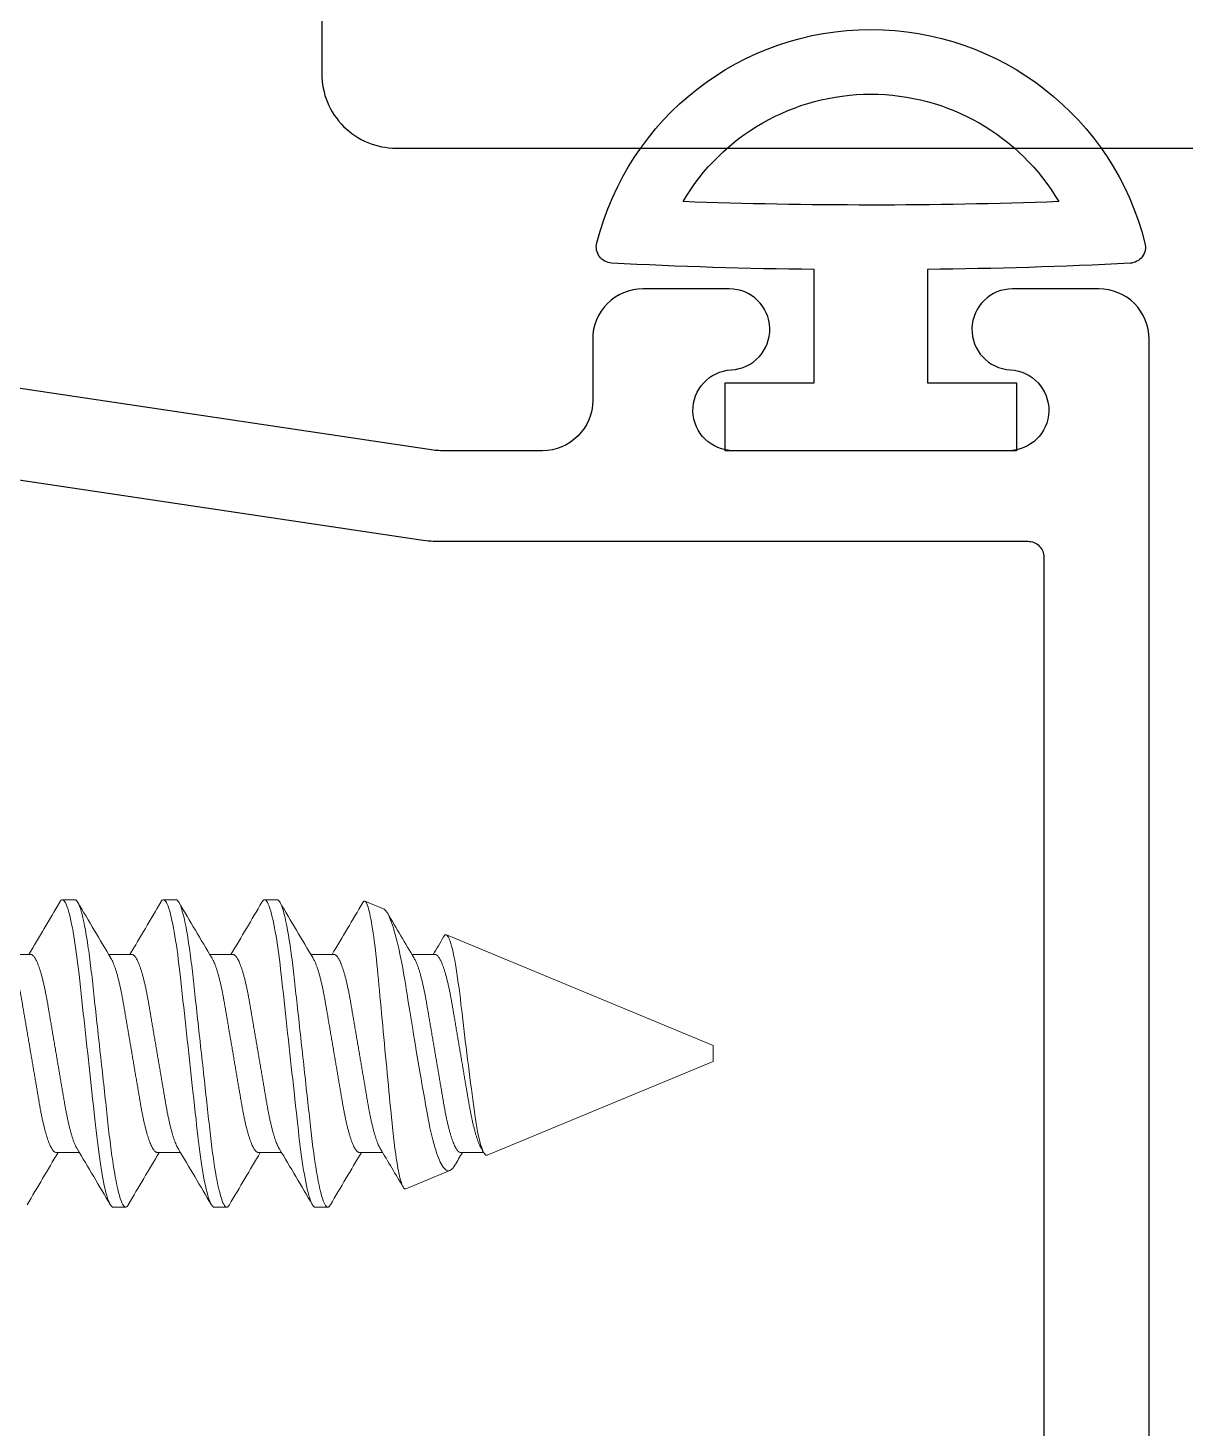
# Model space of a CAD drawing. Extents: x -8 to 56, y -99 to 66.
# Drawn here: x 15.969 to 16.685, y 45.067 to 45.932 of the extents above; entities that cross this region are included whole.
import ezdxf

# ---------------------------------------------------------------- set-up
doc = ezdxf.new("R2010")
doc.units = 0
doc.header["$MEASUREMENT"] = 0
doc.layers.get('0').update_dxf_attribs({"linetype": 'CONTINUOUS'})
for name, color, linetype in [('Ballons', 7, 'CONTINUOUS'), ('FRAME', 1, 'CONTINUOUS'), ('GEOMETRY', 1, 'CONTINUOUS'), ('TEXT', 7, 'CONTINUOUS'), ('VENT', 5, 'CONTINUOUS')]:
    doc.layers.add(name, color=color, linetype=linetype)

# ---------------------------------------------------------------- blocks, each defined once
blk = doc.blocks.new('3005 Std Lock Stile')
blk.add_lwpolyline([(-2.909, 0.713), (-0.046, 0.713, -0.414214), (0, 0.667), (0, -0.667, -0.414214), (-0.046, -0.713), (-2.909, -0.713)], format="xyb")
blk = doc.blocks.new('no 10 1 in')
at = {"color": 7, "linetype": 'Continuous', "lineweight": 15}
for p, q in [((55.80795, 25.67204), (55.80014, 25.67204)), ((55.87045, 25.67204), (55.86264, 25.67204)), ((55.93295, 25.67204), (55.92514, 25.67204)), ((55.99868, 25.66646), (55.98717, 25.67123)), ((56.20248, 25.58204), (56.03762, 25.65033)), ((55.78061, 25.63821), (55.76625, 25.63821)), ((55.84311, 25.63821), (55.82875, 25.63821)), ((55.90561, 25.63821), (55.89125, 25.63821)), ((55.96811, 25.63821), (55.95375, 25.63821)), ((56.03061, 25.63821), (56.01625, 25.63821)), ((56.20248, 25.57704), (56.20248, 25.58204)), ((56.06283, 25.5142), (56.20248, 25.57204)), ((56.20248, 25.57204), (56.20248, 25.57704)), ((55.79623, 25.51587), (55.81059, 25.51587)), ((55.85873, 25.51587), (55.87309, 25.51587)), ((55.92123, 25.51587), (55.93559, 25.51587)), ((55.98373, 25.51587), (55.99809, 25.51587)), ((56.04623, 25.51587), (56.06059, 25.51587)), ((56.01239, 25.4933), (56.03975, 25.50464)), ((55.83139, 25.48204), (55.8392, 25.48204)), ((55.89389, 25.48204), (55.9017, 25.48204)), ((55.95639, 25.48204), (55.9642, 25.48204))]:
    blk.add_line(p, q, dxfattribs=at)
at = {"color": 7, "linetype": 'Continuous', "lineweight": 15, "flags": 128}
for points in [[(55.79847, 25.67055), (55.79855, 25.6707), (55.79897, 25.67129), (55.79937, 25.67171), (55.79976, 25.67196), (55.80014, 25.67204), (55.80057, 25.67194), (55.80102, 25.67161), (55.80148, 25.67107), (55.80196, 25.67029), (55.80245, 25.66928), (55.80294, 25.66807), (55.80344, 25.66663), (55.80395, 25.66496), (55.80446, 25.66308), (55.80492, 25.66122), (55.80538, 25.65919), (55.80584, 25.657), (55.80629, 25.65466), (55.80675, 25.65217), (55.8072, 25.64954), (55.80765, 25.64679), (55.80809, 25.64391), (55.8085, 25.64108), (55.8089, 25.63816), (55.8093, 25.63515), (55.80968, 25.63208), (55.81006, 25.62895), (55.81042, 25.62576), (55.81084, 25.62193), (55.81128, 25.61796), (55.81173, 25.61385), (55.81219, 25.60963), (55.81262, 25.60576), (55.81305, 25.60181), (55.81349, 25.59779), (55.81394, 25.59371), (55.81439, 25.58959), (55.81484, 25.58543), (55.8153, 25.58124), (55.81576, 25.57704), (55.8162, 25.57305), (55.81664, 25.56907), (55.81707, 25.56512), (55.8175, 25.56119), (55.81793, 25.5573), (55.81835, 25.55347), (55.81884, 25.54903), (55.81931, 25.54468), (55.81978, 25.54045), (55.82023, 25.53634), (55.82062, 25.53278), (55.821, 25.52934), (55.82137, 25.52597), (55.82177, 25.52266), (55.82217, 25.51941), (55.82258, 25.51624), (55.82301, 25.51316), (55.82344, 25.51018), (55.82386, 25.50744), (55.82428, 25.50481), (55.82471, 25.5023), (55.82514, 25.49991), (55.82558, 25.49766), (55.82602, 25.49553), (55.82653, 25.49322), (55.82705, 25.49111), (55.82756, 25.48922), (55.82806, 25.48754), (55.82851, 25.48623), (55.82895, 25.48511), (55.82938, 25.48416), (55.8298, 25.48339), (55.83022, 25.48279), (55.83062, 25.48237), (55.83101, 25.48213), (55.83139, 25.48204), (55.83139, 25.48204)], [(55.86097, 25.67055), (55.86105, 25.6707), (55.86147, 25.67129), (55.86187, 25.67171), (55.86226, 25.67196), (55.86264, 25.67204), (55.86307, 25.67194), (55.86352, 25.67161), (55.86398, 25.67107), (55.86446, 25.67029), (55.86495, 25.66928), (55.86544, 25.66807), (55.86594, 25.66663), (55.86645, 25.66496), (55.86696, 25.66308), (55.86742, 25.66122), (55.86788, 25.65919), (55.86834, 25.657), (55.86879, 25.65466), (55.86925, 25.65217), (55.8697, 25.64954), (55.87015, 25.64679), (55.87059, 25.64391), (55.871, 25.64108), (55.8714, 25.63816), (55.8718, 25.63515), (55.87218, 25.63208), (55.87256, 25.62895), (55.87292, 25.62576), (55.87334, 25.62193), (55.87378, 25.61796), (55.87423, 25.61385), (55.87469, 25.60963), (55.87512, 25.60576), (55.87555, 25.60181), (55.87599, 25.59779), (55.87644, 25.59371), (55.87689, 25.58959), (55.87735, 25.58543), (55.8778, 25.58124), (55.87826, 25.57704), (55.8787, 25.57305), (55.87914, 25.56907), (55.87957, 25.56512), (55.88, 25.56119), (55.88043, 25.5573), (55.88085, 25.55347), (55.88134, 25.54903), (55.88181, 25.54468), (55.88228, 25.54045), (55.88273, 25.53634), (55.88312, 25.53278), (55.8835, 25.52934), (55.88387, 25.52597), (55.88427, 25.52266), (55.88467, 25.51941), (55.88508, 25.51624), (55.88551, 25.51316), (55.88594, 25.51018), (55.88636, 25.50744), (55.88678, 25.50481), (55.88721, 25.5023), (55.88764, 25.49991), (55.88808, 25.49766), (55.88852, 25.49553), (55.88903, 25.49322), (55.88955, 25.49111), (55.89006, 25.48922), (55.89056, 25.48754), (55.89101, 25.48623), (55.89145, 25.48511), (55.89188, 25.48416), (55.8923, 25.48339), (55.89272, 25.48279), (55.89312, 25.48237), (55.89351, 25.48213), (55.89389, 25.48204), (55.89389, 25.48204)], [(55.92347, 25.67055), (55.92355, 25.6707), (55.92397, 25.67129), (55.92437, 25.67171), (55.92476, 25.67196), (55.92514, 25.67204), (55.92557, 25.67194), (55.92602, 25.67161), (55.92648, 25.67107), (55.92696, 25.67029), (55.92745, 25.66928), (55.92794, 25.66807), (55.92844, 25.66663), (55.92895, 25.66496), (55.92946, 25.66308), (55.92992, 25.66122), (55.93038, 25.65919), (55.93084, 25.657), (55.93129, 25.65466), (55.93175, 25.65217), (55.9322, 25.64954), (55.93265, 25.64679), (55.93309, 25.64391), (55.9335, 25.64108), (55.9339, 25.63816), (55.9343, 25.63515), (55.93468, 25.63208), (55.93506, 25.62895), (55.93542, 25.62576), (55.93584, 25.62193), (55.93628, 25.61796), (55.93673, 25.61385), (55.93719, 25.60963), (55.93762, 25.60576), (55.93805, 25.60181), (55.93849, 25.59779), (55.93894, 25.59371), (55.93939, 25.58959), (55.93984, 25.58543), (55.9403, 25.58124), (55.94076, 25.57704), (55.9412, 25.57305), (55.94164, 25.56907), (55.94207, 25.56512), (55.9425, 25.56119), (55.94293, 25.5573), (55.94335, 25.55347), (55.94384, 25.54903), (55.94431, 25.54468), (55.94478, 25.54045), (55.94523, 25.53634), (55.94562, 25.53278), (55.946, 25.52934), (55.94637, 25.52597), (55.94677, 25.52266), (55.94717, 25.51941), (55.94758, 25.51624), (55.94801, 25.51316), (55.94844, 25.51018), (55.94886, 25.50744), (55.94928, 25.50481), (55.94971, 25.5023), (55.95014, 25.49991), (55.95058, 25.49766), (55.95102, 25.49553), (55.95153, 25.49322), (55.95205, 25.49111), (55.95256, 25.48922), (55.95306, 25.48754), (55.95351, 25.48623), (55.95395, 25.48511), (55.95438, 25.48416), (55.9548, 25.48339), (55.95522, 25.48279), (55.95562, 25.48237), (55.95601, 25.48213), (55.95639, 25.48204), (55.95639, 25.48204)], [(56.01239, 25.4933), (56.01208, 25.49325), (56.01176, 25.49334), (56.01143, 25.49359), (56.0111, 25.49398), (56.01076, 25.49453), (56.01041, 25.49524), (56.01005, 25.49611), (56.0097, 25.49713), (56.00935, 25.49826), (56.009, 25.49952), (56.00865, 25.50094), (56.0083, 25.50249), (56.00794, 25.50421), (56.00758, 25.50607), (56.00722, 25.50807), (56.00687, 25.51021), (56.00653, 25.51239), (56.00619, 25.5147), (56.00585, 25.51712), (56.00552, 25.51966), (56.00518, 25.52236), (56.00486, 25.52516), (56.00453, 25.52809), (56.00422, 25.53111), (56.00392, 25.5341), (56.00362, 25.53716), (56.00331, 25.54032), (56.00299, 25.54354), (56.00267, 25.54689), (56.00234, 25.55029), (56.002, 25.55377), (56.00166, 25.55729), (56.00132, 25.56087), (56.00097, 25.56447), (56.00062, 25.56813), (56.00027, 25.57181), (55.99992, 25.57558), (55.99956, 25.57936), (55.9992, 25.58318), (55.99884, 25.58698), (55.9985, 25.59067), (55.99816, 25.59433), (55.99782, 25.598), (55.99748, 25.60163), (55.99714, 25.60531), (55.99681, 25.60895), (55.99647, 25.61255), (55.99615, 25.6161), (55.99584, 25.61946), (55.99554, 25.62275), (55.99524, 25.62599), (55.99493, 25.62915), (55.99461, 25.6323), (55.99429, 25.63535), (55.99395, 25.63833), (55.99362, 25.6412), (55.99328, 25.64396), (55.99294, 25.6466), (55.99259, 25.64915), (55.99225, 25.65158), (55.99189, 25.65392), (55.99153, 25.65614), (55.99118, 25.65823), (55.99082, 25.66017), (55.99047, 25.66193), (55.99013, 25.66354), (55.98978, 25.66502), (55.98944, 25.66634), (55.9891, 25.66753), (55.98876, 25.66857), (55.98842, 25.66944), (55.98809, 25.67015), (55.98778, 25.67067), (55.98747, 25.67103), (55.98717, 25.67123), (55.98686, 25.67127), (55.98655, 25.67116), (55.98623, 25.67088), (55.9859, 25.67044), (55.98582, 25.67029)], [(55.99867, 25.66645), (55.99906, 25.66626), (55.99958, 25.66584), (56.00012, 25.66524), (56.00068, 25.66447), (56.00126, 25.6635), (56.00185, 25.66236), (56.00245, 25.66104), (56.00306, 25.65954), (56.00362, 25.65804), (56.00418, 25.6564), (56.00475, 25.65462), (56.00532, 25.65271), (56.00591, 25.65062), (56.0065, 25.6484), (56.00709, 25.64604), (56.00768, 25.64356), (56.00825, 25.64104), (56.00881, 25.63841), (56.00938, 25.63567), (56.00994, 25.63282), (56.01051, 25.62981), (56.01106, 25.62672), (56.01162, 25.6235), (56.01216, 25.62021), (56.01267, 25.61696), (56.0132, 25.61365), (56.01374, 25.61025), (56.0143, 25.60679), (56.01488, 25.6032), (56.01547, 25.59957), (56.01607, 25.59587), (56.01669, 25.59215), (56.01724, 25.58878), (56.01781, 25.5854), (56.01838, 25.58199), (56.01895, 25.57858), (56.01954, 25.57511), (56.02013, 25.57165), (56.02072, 25.56819), (56.02131, 25.56475), (56.02188, 25.56147), (56.02245, 25.55821), (56.02302, 25.55498), (56.02358, 25.5518), (56.02415, 25.54861), (56.02471, 25.54547), (56.02526, 25.54239), (56.02581, 25.53937), (56.02632, 25.53655), (56.02685, 25.53382), (56.02739, 25.53116), (56.02795, 25.5286), (56.02853, 25.52609), (56.02913, 25.52369), (56.02973, 25.5214), (56.03035, 25.51923), (56.03091, 25.51741), (56.03147, 25.51569), (56.03204, 25.51408), (56.03261, 25.51258), (56.0332, 25.51118), (56.03379, 25.5099), (56.03439, 25.50875), (56.03498, 25.50773), (56.03558, 25.50682), (56.03619, 25.50606), (56.03679, 25.50545), (56.03738, 25.50498), (56.03799, 25.50465), (56.03858, 25.50449), (56.03917, 25.50448), (56.03975, 25.50464)], [(56.06283, 25.5142), (56.0624, 25.51412), (56.06196, 25.51426), (56.06152, 25.51459), (56.06105, 25.51515), (56.06057, 25.51592), (56.06009, 25.5169), (56.05963, 25.51804), (56.05916, 25.51937), (56.05869, 25.52088), (56.05821, 25.52262), (56.05773, 25.52455), (56.05726, 25.52666), (56.0568, 25.52887), (56.05635, 25.53125), (56.05591, 25.53377), (56.05547, 25.53651), (56.05504, 25.53939), (56.05462, 25.5424), (56.05421, 25.54543), (56.05381, 25.54857), (56.0534, 25.55179), (56.05296, 25.55518), (56.05252, 25.55864), (56.05208, 25.56216), (56.05161, 25.56582), (56.05115, 25.56953), (56.05068, 25.57327), (56.05021, 25.57714), (56.04973, 25.58102), (56.04925, 25.5849), (56.04879, 25.58867), (56.04834, 25.59243), (56.04789, 25.59615), (56.04744, 25.59993), (56.047, 25.60364), (56.04656, 25.60728), (56.04616, 25.61072), (56.04576, 25.61408), (56.04535, 25.61733), (56.04492, 25.62056), (56.04449, 25.62366), (56.04404, 25.62663), (56.04359, 25.62949), (56.04313, 25.63219), (56.04267, 25.63473), (56.0422, 25.63717), (56.04172, 25.63942), (56.04125, 25.64148), (56.04078, 25.64331), (56.04032, 25.64494), (56.03987, 25.64637), (56.03952, 25.64732), (56.03918, 25.64815), (56.03885, 25.64885), (56.03852, 25.64943), (56.0381, 25.64997), (56.0377, 25.65029), (56.0373, 25.6504), (56.03688, 25.65029), (56.03644, 25.64995), (56.03601, 25.64939), (56.03584, 25.6491)]]:
    blk.add_lwpolyline(points, dxfattribs=at)
at = {"color": 7, "linetype": 'Continuous', "lineweight": 15}
for centre, radius, start, end in [((52.19381, 27.78053), 4.17679, 329.14209, 329.65765), ((59.2953, 27.71052), 4.03873, 210.33784, 210.91006), ((52.25722, 27.78), 4.17573, 329.14203, 329.65771), ((59.35735, 27.71025), 4.03821, 210.33772, 210.91), ((52.31931, 27.78024), 4.17621, 329.14196, 329.65759), ((59.42176, 27.71139), 4.04043, 210.33796, 210.90994), ((52.39346, 27.77331), 4.16266, 329.14166, 329.65463), ((59.05265, 27.45483), 3.53833, 210.40835, 210.93575), ((53.5644, 27.11374), 2.87282, 329.09511, 329.348), ((59.38173, 23.37432), 4.17528, 149.142, 149.65774), ((52.34241, 23.4426), 4.04064, 30.33798, 30.90992), ((59.4507, 23.3705), 4.18279, 149.14246, 149.65728), ((52.40682, 23.44374), 4.03841, 30.33773, 30.90999), ((59.5083, 23.37339), 4.1771, 149.14211, 149.65763), ((52.47033, 23.44433), 4.03724, 30.33774, 30.91016), ((59.56766, 23.37525), 4.17346, 149.14189, 149.65785), ((53.18977, 23.8351), 3.27286, 30.4626, 30.94858), ((57.83153, 24.44648), 2.07999, 149.06041, 149.31577), ((54.28374, 24.45196), 2.07102, 30.90345, 30.98763), ((56.03567, 25.51137), 0.00787, 301.14739, 333.95966)]:
    blk.add_arc(centre, radius, start, end, dxfattribs=at)
for points, knots in [([(55.80795, 25.67204), (55.80908, 25.67204), (55.81039, 25.66973), (55.81315, 25.6601), (55.81458, 25.65279), (55.81656, 25.63947), (55.8172, 25.63465), (55.81838, 25.62461), (55.81893, 25.61939), (55.82079, 25.60246), (55.82218, 25.58977), (55.82497, 25.56432), (55.82636, 25.55163), (55.82822, 25.5347), (55.82877, 25.52948), (55.82996, 25.51943), (55.83059, 25.51462), (55.83257, 25.50129), (55.83401, 25.49399), (55.83676, 25.48436), (55.83807, 25.48204), (55.8392, 25.48204)], [0, 0, 0, 0, 0.125, 0.125, 0.25, 0.25, 0.3125, 0.3125, 0.375, 0.375, 0.5, 0.5, 0.625, 0.625, 0.6875, 0.6875, 0.75, 0.75, 0.875, 0.875, 1, 1, 1, 1]), ([(55.87045, 25.67204), (55.87158, 25.67204), (55.87289, 25.66973), (55.87565, 25.6601), (55.87708, 25.65279), (55.87906, 25.63947), (55.8797, 25.63465), (55.88088, 25.62461), (55.88143, 25.61939), (55.88329, 25.60246), (55.88468, 25.58977), (55.88747, 25.56432), (55.88886, 25.55163), (55.89072, 25.5347), (55.89127, 25.52948), (55.89246, 25.51943), (55.89309, 25.51462), (55.89507, 25.50129), (55.89651, 25.49399), (55.89926, 25.48436), (55.90057, 25.48204), (55.9017, 25.48204)], [0, 0, 0, 0, 0.125, 0.125, 0.25, 0.25, 0.3125, 0.3125, 0.375, 0.375, 0.5, 0.5, 0.625, 0.625, 0.6875, 0.6875, 0.75, 0.75, 0.875, 0.875, 1, 1, 1, 1]), ([(55.93295, 25.67204), (55.93408, 25.67204), (55.93539, 25.66973), (55.93815, 25.6601), (55.93958, 25.65279), (55.94156, 25.63947), (55.9422, 25.63465), (55.94338, 25.62461), (55.94393, 25.61939), (55.94579, 25.60246), (55.94718, 25.58977), (55.94997, 25.56432), (55.95136, 25.55163), (55.95322, 25.5347), (55.95377, 25.52948), (55.95496, 25.51943), (55.95559, 25.51462), (55.95757, 25.50129), (55.95901, 25.49399), (55.96176, 25.48436), (55.96307, 25.48204), (55.9642, 25.48204)], [0, 0, 0, 0, 0.125, 0.125, 0.25, 0.25, 0.3125, 0.3125, 0.375, 0.375, 0.5, 0.5, 0.625, 0.625, 0.6875, 0.6875, 0.75, 0.75, 0.875, 0.875, 1, 1, 1, 1]), ([(55.76767, 25.63584), (55.76783, 25.63557), (55.76817, 25.63497), (55.76872, 25.63383), (55.76931, 25.63245), (55.76991, 25.63085), (55.77053, 25.62904), (55.77114, 25.62705), (55.77175, 25.62489), (55.77234, 25.62258), (55.77292, 25.62017), (55.77348, 25.61767), (55.77402, 25.61512), (55.77453, 25.61247), (55.77503, 25.60976), (55.77551, 25.60697), (55.776, 25.60409), (55.77651, 25.60111), (55.77704, 25.59797), (55.7776, 25.59469), (55.77819, 25.59127), (55.77878, 25.58778), (55.77938, 25.58423), (55.77999, 25.58065), (55.7806, 25.5771), (55.78119, 25.5736), (55.78178, 25.57018), (55.78235, 25.56679), (55.78292, 25.56345), (55.78348, 25.56017), (55.78403, 25.55696), (55.78456, 25.55385), (55.78508, 25.55079), (55.78559, 25.54779), (55.78609, 25.54485), (55.78661, 25.54199), (55.78715, 25.53922), (55.78771, 25.53653), (55.78827, 25.534), (55.78884, 25.53162), (55.78942, 25.5294), (55.78999, 25.52732), (55.79058, 25.5254), (55.79116, 25.52364), (55.79175, 25.52204), (55.79233, 25.52062), (55.79292, 25.51937), (55.7935, 25.51829), (55.79408, 25.51739), (55.79465, 25.51671), (55.7952, 25.51622), (55.79573, 25.51593), (55.79606, 25.51589), (55.79623, 25.51587)], [0, 0, 0, 0, 0.016551, 0.036076, 0.055684, 0.076279, 0.09689, 0.117481, 0.138014, 0.158452, 0.178759, 0.19799, 0.217041, 0.235888, 0.254503, 0.272882, 0.291368, 0.310096, 0.329043, 0.349099, 0.369335, 0.389718, 0.410212, 0.430781, 0.451388, 0.471059, 0.490697, 0.51027, 0.529746, 0.549094, 0.568285, 0.58729, 0.606083, 0.625518, 0.644756, 0.664216, 0.683932, 0.703876, 0.724018, 0.743399, 0.7629, 0.782492, 0.802141, 0.821815, 0.841481, 0.861106, 0.880659, 0.90103, 0.921251, 0.941289, 0.961112, 0.980691, 1, 1, 1, 1]), ([(55.78061, 25.63821), (55.78077, 25.6382), (55.78109, 25.63816), (55.7816, 25.63789), (55.78212, 25.63746), (55.78266, 25.63683), (55.78321, 25.63602), (55.78377, 25.63502), (55.78434, 25.63384), (55.78493, 25.63245), (55.78554, 25.63085), (55.78615, 25.62904), (55.78676, 25.62705), (55.78737, 25.62489), (55.78797, 25.62258), (55.78855, 25.62017), (55.78911, 25.61767), (55.78964, 25.61512), (55.79016, 25.61247), (55.79066, 25.60976), (55.79114, 25.60697), (55.79163, 25.60409), (55.79213, 25.60111), (55.79267, 25.59797), (55.79323, 25.59469), (55.79381, 25.59127), (55.79441, 25.58778), (55.79501, 25.58423), (55.79562, 25.58065), (55.79622, 25.5771), (55.79682, 25.5736), (55.7974, 25.57018), (55.79798, 25.56679), (55.79855, 25.56345), (55.79911, 25.56017), (55.79965, 25.55696), (55.80018, 25.55385), (55.8007, 25.55079), (55.80121, 25.54779), (55.80171, 25.54485), (55.80223, 25.54199), (55.80277, 25.53922), (55.80333, 25.53653), (55.8039, 25.534), (55.80447, 25.53162), (55.80504, 25.5294), (55.80562, 25.52732), (55.8062, 25.5254), (55.80679, 25.52363), (55.80737, 25.52204), (55.80796, 25.52062), (55.80854, 25.51938), (55.80895, 25.51859), (55.80916, 25.51826), (55.80918, 25.51824)], [0, 0, 0, 0, 0.018425, 0.037098, 0.055995, 0.075092, 0.094361, 0.113774, 0.1333, 0.152908, 0.173502, 0.194114, 0.214705, 0.235238, 0.255675, 0.275982, 0.295213, 0.314265, 0.333111, 0.351727, 0.370105, 0.388591, 0.407319, 0.426267, 0.446323, 0.466559, 0.486941, 0.507436, 0.528005, 0.548612, 0.568283, 0.587921, 0.607494, 0.626969, 0.646317, 0.665508, 0.684513, 0.703307, 0.722741, 0.74198, 0.761439, 0.781155, 0.801099, 0.821241, 0.840622, 0.860124, 0.879715, 0.899364, 0.919038, 0.938704, 0.95833, 0.977882, 0.998253, 1, 1, 1, 1]), ([(55.83017, 25.63584), (55.83033, 25.63557), (55.83067, 25.63497), (55.83122, 25.63383), (55.83181, 25.63245), (55.83241, 25.63085), (55.83303, 25.62904), (55.83364, 25.62705), (55.83425, 25.62489), (55.83484, 25.62258), (55.83542, 25.62017), (55.83598, 25.61767), (55.83652, 25.61512), (55.83703, 25.61247), (55.83753, 25.60976), (55.83801, 25.60697), (55.8385, 25.60409), (55.83901, 25.60111), (55.83954, 25.59797), (55.8401, 25.59469), (55.84069, 25.59127), (55.84128, 25.58778), (55.84188, 25.58423), (55.84249, 25.58065), (55.8431, 25.5771), (55.84369, 25.5736), (55.84428, 25.57018), (55.84485, 25.56679), (55.84542, 25.56345), (55.84598, 25.56017), (55.84653, 25.55696), (55.84706, 25.55385), (55.84758, 25.55079), (55.84809, 25.54779), (55.84859, 25.54485), (55.84911, 25.54199), (55.84965, 25.53922), (55.85021, 25.53653), (55.85077, 25.534), (55.85134, 25.53162), (55.85192, 25.5294), (55.85249, 25.52732), (55.85308, 25.5254), (55.85366, 25.52364), (55.85425, 25.52204), (55.85483, 25.52062), (55.85542, 25.51937), (55.856, 25.51829), (55.85658, 25.51739), (55.85715, 25.51671), (55.8577, 25.51622), (55.85823, 25.51593), (55.85856, 25.51589), (55.85873, 25.51587)], [0, 0, 0, 0, 0.016551, 0.036076, 0.055684, 0.076279, 0.09689, 0.117481, 0.138014, 0.158452, 0.178759, 0.19799, 0.217041, 0.235888, 0.254503, 0.272882, 0.291368, 0.310096, 0.329043, 0.349099, 0.369335, 0.389718, 0.410212, 0.430781, 0.451388, 0.471059, 0.490697, 0.51027, 0.529746, 0.549094, 0.568285, 0.58729, 0.606083, 0.625518, 0.644756, 0.664216, 0.683932, 0.703876, 0.724018, 0.743399, 0.7629, 0.782492, 0.802141, 0.821815, 0.841481, 0.861106, 0.880659, 0.90103, 0.921251, 0.941289, 0.961112, 0.980691, 1, 1, 1, 1]), ([(55.84311, 25.63821), (55.84327, 25.6382), (55.84359, 25.63816), (55.8441, 25.63789), (55.84462, 25.63746), (55.84516, 25.63683), (55.84571, 25.63602), (55.84627, 25.63502), (55.84684, 25.63384), (55.84743, 25.63245), (55.84804, 25.63085), (55.84865, 25.62904), (55.84926, 25.62705), (55.84987, 25.62489), (55.85047, 25.62258), (55.85105, 25.62017), (55.85161, 25.61767), (55.85214, 25.61512), (55.85266, 25.61247), (55.85316, 25.60976), (55.85364, 25.60697), (55.85413, 25.60409), (55.85463, 25.60111), (55.85517, 25.59797), (55.85573, 25.59469), (55.85631, 25.59127), (55.85691, 25.58778), (55.85751, 25.58423), (55.85812, 25.58065), (55.85872, 25.5771), (55.85932, 25.5736), (55.8599, 25.57018), (55.86048, 25.56679), (55.86105, 25.56345), (55.86161, 25.56017), (55.86215, 25.55696), (55.86268, 25.55385), (55.8632, 25.55079), (55.86371, 25.54779), (55.86421, 25.54485), (55.86473, 25.54199), (55.86527, 25.53922), (55.86583, 25.53653), (55.8664, 25.534), (55.86697, 25.53162), (55.86754, 25.5294), (55.86812, 25.52732), (55.8687, 25.5254), (55.86929, 25.52363), (55.86987, 25.52204), (55.87046, 25.52062), (55.87104, 25.51938), (55.87145, 25.51859), (55.87166, 25.51826), (55.87168, 25.51824)], [0, 0, 0, 0, 0.018425, 0.037098, 0.055995, 0.075092, 0.094361, 0.113774, 0.1333, 0.152908, 0.173502, 0.194114, 0.214705, 0.235238, 0.255675, 0.275982, 0.295213, 0.314265, 0.333111, 0.351727, 0.370105, 0.388591, 0.407319, 0.426267, 0.446322, 0.466559, 0.486941, 0.507436, 0.528005, 0.548612, 0.568283, 0.587921, 0.607494, 0.62697, 0.646317, 0.665508, 0.684513, 0.703307, 0.722741, 0.74198, 0.761439, 0.781155, 0.801099, 0.821241, 0.840622, 0.860124, 0.879715, 0.899364, 0.919038, 0.938704, 0.95833, 0.977882, 0.998253, 1, 1, 1, 1]), ([(55.89267, 25.63584), (55.89283, 25.63557), (55.89317, 25.63497), (55.89372, 25.63383), (55.89431, 25.63245), (55.89491, 25.63085), (55.89553, 25.62904), (55.89614, 25.62705), (55.89675, 25.62489), (55.89734, 25.62258), (55.89792, 25.62017), (55.89848, 25.61767), (55.89902, 25.61512), (55.89953, 25.61247), (55.90003, 25.60976), (55.90051, 25.60697), (55.901, 25.60409), (55.90151, 25.60111), (55.90204, 25.59797), (55.9026, 25.59469), (55.90319, 25.59127), (55.90378, 25.58778), (55.90438, 25.58423), (55.90499, 25.58065), (55.9056, 25.5771), (55.90619, 25.5736), (55.90678, 25.57018), (55.90735, 25.56679), (55.90792, 25.56345), (55.90848, 25.56017), (55.90903, 25.55696), (55.90956, 25.55385), (55.91008, 25.55079), (55.91059, 25.54779), (55.91109, 25.54485), (55.91161, 25.54199), (55.91215, 25.53922), (55.91271, 25.53653), (55.91327, 25.534), (55.91384, 25.53162), (55.91442, 25.5294), (55.91499, 25.52732), (55.91558, 25.5254), (55.91616, 25.52364), (55.91675, 25.52204), (55.91733, 25.52062), (55.91792, 25.51937), (55.9185, 25.51829), (55.91908, 25.51739), (55.91965, 25.51671), (55.9202, 25.51622), (55.92073, 25.51593), (55.92106, 25.51589), (55.92123, 25.51587)], [0, 0, 0, 0, 0.016551, 0.036076, 0.055684, 0.076279, 0.09689, 0.117481, 0.138014, 0.158452, 0.178759, 0.19799, 0.217041, 0.235888, 0.254503, 0.272881, 0.291368, 0.310096, 0.329043, 0.349099, 0.369335, 0.389718, 0.410212, 0.430781, 0.451388, 0.471059, 0.490697, 0.51027, 0.529746, 0.549094, 0.568285, 0.58729, 0.606083, 0.625518, 0.644756, 0.664216, 0.683932, 0.703876, 0.724018, 0.743399, 0.7629, 0.782492, 0.802141, 0.821815, 0.841481, 0.861106, 0.880659, 0.90103, 0.921251, 0.941289, 0.961112, 0.980691, 1, 1, 1, 1]), ([(55.90561, 25.63821), (55.90577, 25.6382), (55.90609, 25.63816), (55.9066, 25.63789), (55.90712, 25.63746), (55.90765, 25.63683), (55.90821, 25.63602), (55.90877, 25.63502), (55.90934, 25.63384), (55.90993, 25.63245), (55.91054, 25.63085), (55.91115, 25.62904), (55.91176, 25.62705), (55.91237, 25.62489), (55.91297, 25.62258), (55.91355, 25.62017), (55.91411, 25.61767), (55.91464, 25.61512), (55.91516, 25.61247), (55.91566, 25.60976), (55.91614, 25.60697), (55.91663, 25.60409), (55.91713, 25.60111), (55.91767, 25.59797), (55.91823, 25.59469), (55.91881, 25.59127), (55.91941, 25.58778), (55.92001, 25.58423), (55.92062, 25.58065), (55.92122, 25.5771), (55.92182, 25.5736), (55.9224, 25.57018), (55.92298, 25.56679), (55.92355, 25.56345), (55.92411, 25.56017), (55.92465, 25.55696), (55.92518, 25.55385), (55.9257, 25.55079), (55.92621, 25.54779), (55.92671, 25.54485), (55.92723, 25.54199), (55.92777, 25.53922), (55.92833, 25.53653), (55.9289, 25.534), (55.92947, 25.53162), (55.93004, 25.5294), (55.93062, 25.52732), (55.9312, 25.5254), (55.93179, 25.52363), (55.93237, 25.52204), (55.93296, 25.52062), (55.93354, 25.51938), (55.93395, 25.51859), (55.93416, 25.51826), (55.93418, 25.51824)], [0, 0, 0, 0, 0.018425, 0.037098, 0.055995, 0.075092, 0.094361, 0.113774, 0.1333, 0.152908, 0.173502, 0.194114, 0.214705, 0.235238, 0.255675, 0.275982, 0.295213, 0.314265, 0.333111, 0.351727, 0.370105, 0.388591, 0.407319, 0.426267, 0.446322, 0.466559, 0.486941, 0.507436, 0.528005, 0.548612, 0.568283, 0.587921, 0.607494, 0.626969, 0.646317, 0.665508, 0.684513, 0.703307, 0.722741, 0.74198, 0.761439, 0.781155, 0.801099, 0.821241, 0.840622, 0.860124, 0.879715, 0.899364, 0.919038, 0.938704, 0.95833, 0.977882, 0.998253, 1, 1, 1, 1]), ([(55.95517, 25.63584), (55.95533, 25.63557), (55.95567, 25.63497), (55.95622, 25.63383), (55.95681, 25.63245), (55.95741, 25.63085), (55.95803, 25.62904), (55.95864, 25.62705), (55.95925, 25.62489), (55.95984, 25.62258), (55.96042, 25.62017), (55.96098, 25.61767), (55.96152, 25.61512), (55.96203, 25.61247), (55.96253, 25.60976), (55.96301, 25.60697), (55.9635, 25.60409), (55.96401, 25.60111), (55.96454, 25.59797), (55.9651, 25.59469), (55.96569, 25.59127), (55.96628, 25.58778), (55.96688, 25.58423), (55.96749, 25.58065), (55.9681, 25.5771), (55.96869, 25.5736), (55.96928, 25.57018), (55.96985, 25.56679), (55.97042, 25.56345), (55.97098, 25.56017), (55.97153, 25.55696), (55.97206, 25.55385), (55.97258, 25.55079), (55.97309, 25.54779), (55.97359, 25.54485), (55.97411, 25.54199), (55.97465, 25.53922), (55.97521, 25.53653), (55.97577, 25.534), (55.97634, 25.53162), (55.97692, 25.5294), (55.97749, 25.52732), (55.97808, 25.5254), (55.97866, 25.52364), (55.97925, 25.52204), (55.97983, 25.52062), (55.98042, 25.51937), (55.981, 25.51829), (55.98158, 25.51739), (55.98215, 25.51671), (55.9827, 25.51622), (55.98323, 25.51593), (55.98356, 25.51589), (55.98373, 25.51587)], [0, 0, 0, 0, 0.016551, 0.036076, 0.055684, 0.076279, 0.09689, 0.117481, 0.138014, 0.158452, 0.178759, 0.19799, 0.217041, 0.235888, 0.254503, 0.272882, 0.291368, 0.310096, 0.329043, 0.349099, 0.369335, 0.389718, 0.410212, 0.430781, 0.451388, 0.471059, 0.490697, 0.51027, 0.529746, 0.549094, 0.568285, 0.58729, 0.606083, 0.625518, 0.644756, 0.664216, 0.683932, 0.703876, 0.724018, 0.743399, 0.7629, 0.782492, 0.802141, 0.821815, 0.841481, 0.861106, 0.880659, 0.90103, 0.921251, 0.941289, 0.961112, 0.980691, 1, 1, 1, 1]), ([(55.96811, 25.63821), (55.96827, 25.6382), (55.96859, 25.63816), (55.9691, 25.63789), (55.96962, 25.63746), (55.97016, 25.63683), (55.97071, 25.63602), (55.97127, 25.63502), (55.97184, 25.63384), (55.97243, 25.63245), (55.97304, 25.63085), (55.97365, 25.62904), (55.97426, 25.62705), (55.97487, 25.62489), (55.97547, 25.62258), (55.97605, 25.62017), (55.97661, 25.61767), (55.97714, 25.61512), (55.97766, 25.61247), (55.97816, 25.60976), (55.97864, 25.60697), (55.97913, 25.60409), (55.97963, 25.60111), (55.98017, 25.59797), (55.98073, 25.59469), (55.98131, 25.59127), (55.98191, 25.58778), (55.98251, 25.58423), (55.98312, 25.58065), (55.98372, 25.5771), (55.98432, 25.5736), (55.9849, 25.57018), (55.98548, 25.56679), (55.98605, 25.56345), (55.98661, 25.56017), (55.98715, 25.55696), (55.98768, 25.55385), (55.9882, 25.55079), (55.98871, 25.54779), (55.98921, 25.54485), (55.98973, 25.54199), (55.99027, 25.53922), (55.99083, 25.53653), (55.9914, 25.534), (55.99197, 25.53162), (55.99254, 25.5294), (55.99312, 25.52732), (55.9937, 25.5254), (55.99429, 25.52363), (55.99487, 25.52204), (55.99546, 25.52062), (55.99604, 25.51938), (55.99645, 25.51859), (55.99666, 25.51826), (55.99668, 25.51824)], [0, 0, 0, 0, 0.018425, 0.037098, 0.055995, 0.075092, 0.094361, 0.113774, 0.1333, 0.152908, 0.173502, 0.194114, 0.214705, 0.235237, 0.255675, 0.275982, 0.295213, 0.314265, 0.333111, 0.351727, 0.370105, 0.388591, 0.407319, 0.426267, 0.446323, 0.466559, 0.486941, 0.507436, 0.528005, 0.548612, 0.568283, 0.587921, 0.607494, 0.626969, 0.646317, 0.665508, 0.684513, 0.703307, 0.722741, 0.74198, 0.761439, 0.781155, 0.801099, 0.821241, 0.840622, 0.860124, 0.879715, 0.899364, 0.919038, 0.938704, 0.95833, 0.977882, 0.998253, 1, 1, 1, 1]), ([(56.01767, 25.63584), (56.01783, 25.63557), (56.01817, 25.63497), (56.01872, 25.63383), (56.01931, 25.63245), (56.01991, 25.63085), (56.02053, 25.62904), (56.02114, 25.62705), (56.02175, 25.62489), (56.02234, 25.62258), (56.02292, 25.62017), (56.02348, 25.61767), (56.02402, 25.61512), (56.02453, 25.61247), (56.02503, 25.60976), (56.02551, 25.60697), (56.026, 25.60409), (56.02651, 25.60111), (56.02704, 25.59797), (56.0276, 25.59469), (56.02819, 25.59127), (56.02878, 25.58778), (56.02938, 25.58423), (56.02999, 25.58065), (56.0306, 25.5771), (56.03119, 25.5736), (56.03178, 25.57018), (56.03235, 25.56679), (56.03292, 25.56345), (56.03348, 25.56017), (56.03403, 25.55696), (56.03456, 25.55385), (56.03508, 25.55079), (56.03559, 25.54779), (56.03609, 25.54485), (56.03661, 25.54199), (56.03715, 25.53922), (56.03771, 25.53653), (56.03827, 25.534), (56.03884, 25.53162), (56.03942, 25.5294), (56.03999, 25.52732), (56.04058, 25.5254), (56.04116, 25.52364), (56.04175, 25.52204), (56.04233, 25.52062), (56.04292, 25.51937), (56.0435, 25.51829), (56.04408, 25.51739), (56.04465, 25.51671), (56.0452, 25.51622), (56.04573, 25.51593), (56.04606, 25.51589), (56.04623, 25.51587)], [0, 0, 0, 0, 0.016551, 0.036076, 0.055684, 0.076279, 0.09689, 0.117481, 0.138014, 0.158452, 0.178759, 0.19799, 0.217041, 0.235888, 0.254503, 0.272882, 0.291368, 0.310096, 0.329043, 0.349099, 0.369335, 0.389718, 0.410212, 0.430781, 0.451388, 0.471059, 0.490697, 0.51027, 0.529746, 0.549094, 0.568285, 0.58729, 0.606083, 0.625518, 0.644756, 0.664216, 0.683932, 0.703876, 0.724018, 0.743399, 0.7629, 0.782492, 0.802141, 0.821815, 0.841481, 0.861106, 0.880659, 0.90103, 0.921251, 0.941289, 0.961112, 0.980691, 1, 1, 1, 1]), ([(56.03061, 25.63821), (56.03077, 25.6382), (56.03109, 25.63816), (56.0316, 25.63789), (56.03212, 25.63746), (56.03266, 25.63683), (56.03321, 25.63602), (56.03377, 25.63502), (56.03434, 25.63384), (56.03493, 25.63245), (56.03554, 25.63085), (56.03615, 25.62904), (56.03676, 25.62705), (56.03737, 25.62489), (56.03797, 25.62258), (56.03855, 25.62017), (56.03911, 25.61767), (56.03964, 25.61512), (56.04016, 25.61247), (56.04066, 25.60976), (56.04114, 25.60697), (56.04163, 25.60409), (56.04213, 25.60111), (56.04267, 25.59797), (56.04323, 25.59469), (56.04381, 25.59127), (56.04441, 25.58778), (56.04501, 25.58423), (56.04562, 25.58065), (56.04622, 25.5771), (56.04682, 25.5736), (56.0474, 25.57018), (56.04798, 25.56679), (56.04855, 25.56345), (56.04911, 25.56017), (56.04965, 25.55696), (56.05018, 25.55385), (56.0507, 25.55079), (56.05121, 25.54779), (56.05171, 25.54485), (56.05224, 25.54199), (56.05277, 25.53922), (56.05333, 25.53653), (56.0539, 25.534), (56.05447, 25.53162), (56.05504, 25.5294), (56.05562, 25.52732), (56.0562, 25.5254), (56.05679, 25.52363), (56.05737, 25.52204), (56.05796, 25.52062), (56.05854, 25.51938), (56.05895, 25.51859), (56.05916, 25.51826), (56.05918, 25.51824)], [0, 0, 0, 0, 0.018425, 0.037098, 0.055995, 0.075092, 0.094361, 0.113774, 0.1333, 0.152908, 0.173502, 0.194114, 0.214705, 0.235238, 0.255676, 0.275983, 0.295213, 0.314265, 0.333111, 0.351727, 0.370105, 0.388591, 0.40732, 0.426267, 0.446323, 0.466559, 0.486942, 0.507436, 0.528005, 0.548612, 0.568283, 0.587921, 0.607494, 0.62697, 0.646318, 0.665508, 0.684514, 0.703307, 0.722742, 0.74198, 0.76144, 0.781155, 0.8011, 0.821242, 0.840623, 0.860124, 0.879716, 0.899365, 0.919039, 0.938705, 0.95833, 0.977883, 0.998254, 1, 1, 1, 1]), ([(55.8392, 25.48204), (55.83935, 25.48206), (55.83963, 25.4821), (55.84008, 25.48245), (55.8405, 25.48291), (55.84076, 25.48336), (55.84087, 25.48355)], [0, 0, 0, 0, 0.2676562, 0.538485, 0.8122221, 1, 1, 1, 1]), ([(55.9017, 25.48204), (55.90185, 25.48206), (55.90213, 25.4821), (55.90258, 25.48245), (55.903, 25.48291), (55.90326, 25.48336), (55.90337, 25.48355)], [0, 0, 0, 0, 0.267657, 0.538485, 0.812223, 1, 1, 1, 1]), ([(55.9642, 25.48204), (55.96435, 25.48206), (55.96463, 25.4821), (55.96508, 25.48245), (55.9655, 25.48291), (55.96576, 25.48336), (55.96587, 25.48355)], [0, 0, 0, 0, 0.267657, 0.538485, 0.812222, 1, 1, 1, 1])]:
    blk.add_open_spline(points, degree=3, knots=knots, dxfattribs=at)
blk = doc.blocks.new('25031')
at = {"layer": 'GEOMETRY', "color": 5}
for p, q in [((-0.035, 0.112), (-0.035, 0.042)), ((0.035, 0.042), (0.035, 0.112)), ((-0.035, 0.042), (-0.09, 0.042)), ((-0.09, 0.042), (-0.09, 0)), ((0.09, 0.042), (0.035, 0.042)), ((0.09, 0), (0.09, 0.042)), ((-0.09, 0), (0.09, 0))]:
    blk.add_line(p, q, dxfattribs=at)
for centre, radius, start, end in [((0.00001, 0.08562), 0.17476, 14.16222, 165.86854), ((0.00001, 0.08562), 0.13476, 30.48079, 149.52589), ((0.0002, 3.29043), 3.13862, 267.87586, 269.9963), ((0.00504, 3.05622), 2.90437, 269.90051, 272.19223), ((-0.15976, 0.12585), 0.01, 165.86854, 267.1063), ((0.15976, 0.12593), 0.01, 273.02232, 14.16222), ((0.0002, 3.29043), 3.17862, 267.1063, 269.36545), ((0.00504, 3.05622), 2.94437, 270.58295, 273.02232)]:
    blk.add_arc(centre, radius, start, end, dxfattribs=at)

msp = doc.modelspace()

# ---------------------------------------------------------------- linework, layer by layer
at = {"layer": 'FRAME'}
for points in [[(16.66246, 43.05601), (16.66246, 45.74001, 0.414214), (16.63146, 45.77101), (16.57799, 45.77101, 0.975), (16.57672, 45.72097, -0.975), (16.57546, 45.67101), (16.40546, 45.67101, -0.975), (16.40419, 45.72097, 0.975), (16.40293, 45.77101), (16.34946, 45.77101, 0.414214), (16.31846, 45.74001), (16.31846, 45.70201, -0.414214), (16.28746, 45.67101), (16.22446, 45.67101, -0.035412), (16.22008, 45.67132), (15.92574, 45.71514, 0.035412)], [(15.91783, 45.6597), (16.21218, 45.61588, 0.035412), (16.22446, 45.61501), (16.58746, 45.61501, -0.414214), (16.59746, 45.60501), (16.59746, 44.67401, -0.414214)]]:
    msp.add_lwpolyline(points, format="xyb", dxfattribs=at)

# ---------------------------------------------------------------- block references
at = {"layer": 'Ballons'}
msp.add_blockref('no 10 1 in', (-39.80953, 19.72138), dxfattribs=at)
at = {"layer": 'TEXT', "xscale": -1}
msp.add_blockref('25031', (16.49046, 45.67101), dxfattribs=at)
at = {"layer": 'VENT', "xscale": -1}
msp.add_blockref('3005 Std Lock Stile', (16.15096, 46.57101), dxfattribs=at)

doc.saveas('drawing.dxf')
